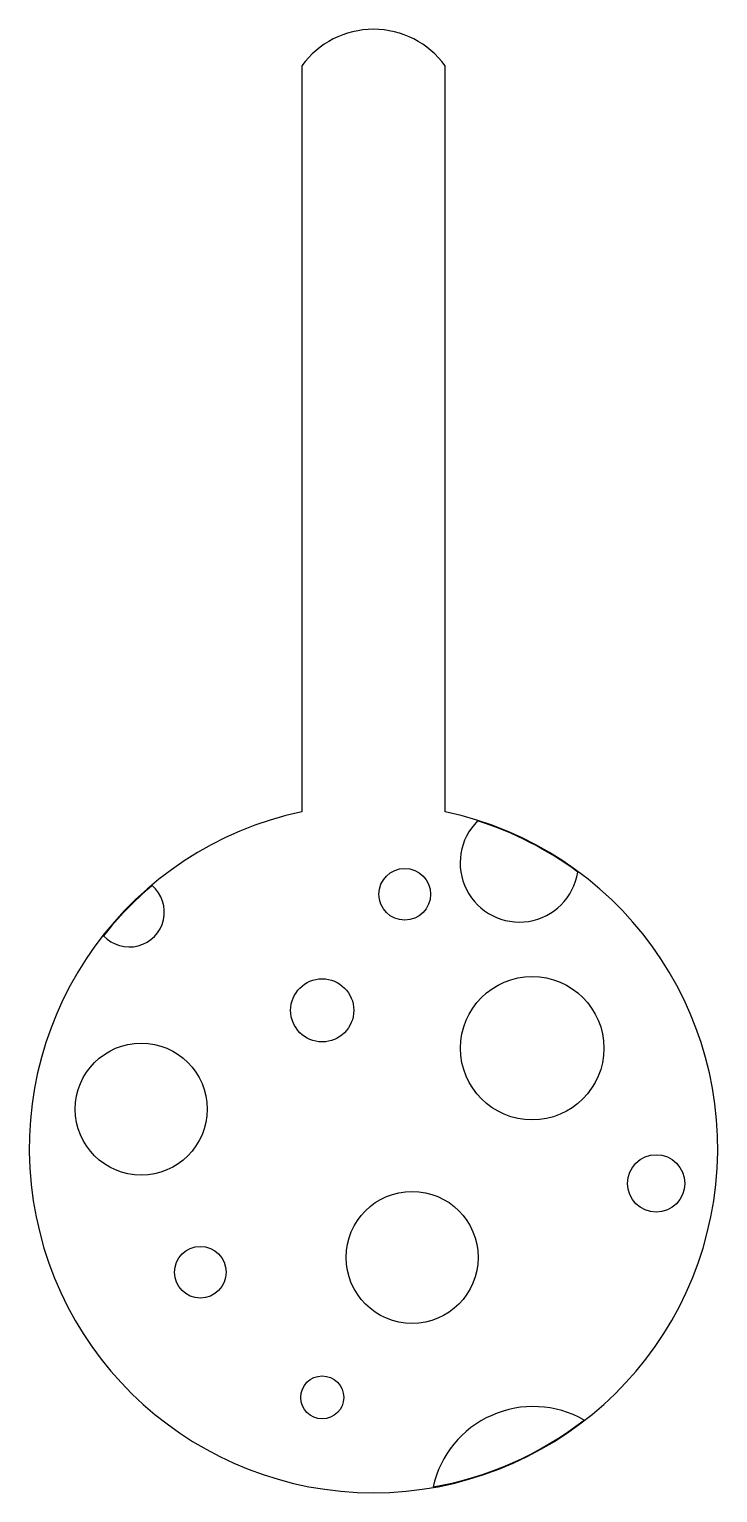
# Model space of a CAD drawing. Header units: millimetres. Extents: x -60 to 60, y -60 to 195.
import ezdxf

# ---------------------------------------------------------------- set-up
doc = ezdxf.new("R2010")
doc.units = ezdxf.units.MM

msp = doc.modelspace()

# ---------------------------------------------------------------- linework, layer by layer
for points in [[(-12.5, 58.68, 9.494678), (12.5, 58.68), (12.5, 188.68, 0.509833), (-12.5, 188.68)], [(35.6, 48.17, 0.082341), (18.15, 57.09, 1.380248)], [(-38.58, 45.82, 0.050926), (-47.04, 37.08, 1.05958)], [(36.71, -47.33, 0.504951), (10.38, -58.99, 0.121994)]]:
    msp.add_lwpolyline(points, format="xyb", close=True)
for centre, radius in [((5.45, 44.3), 4.5), ((-8.94, 24.07), 5.5), ((27.66, 17.47), 12.5), ((-40.48, 6.86), 11.5), ((49.27, -6.09), 5), ((6.73, -18.98), 11.5), ((-30.18, -21.57), 4.5), ((-8.94, -43.39), 3.75)]:
    msp.add_circle(centre, radius)

doc.saveas('drawing.dxf')
